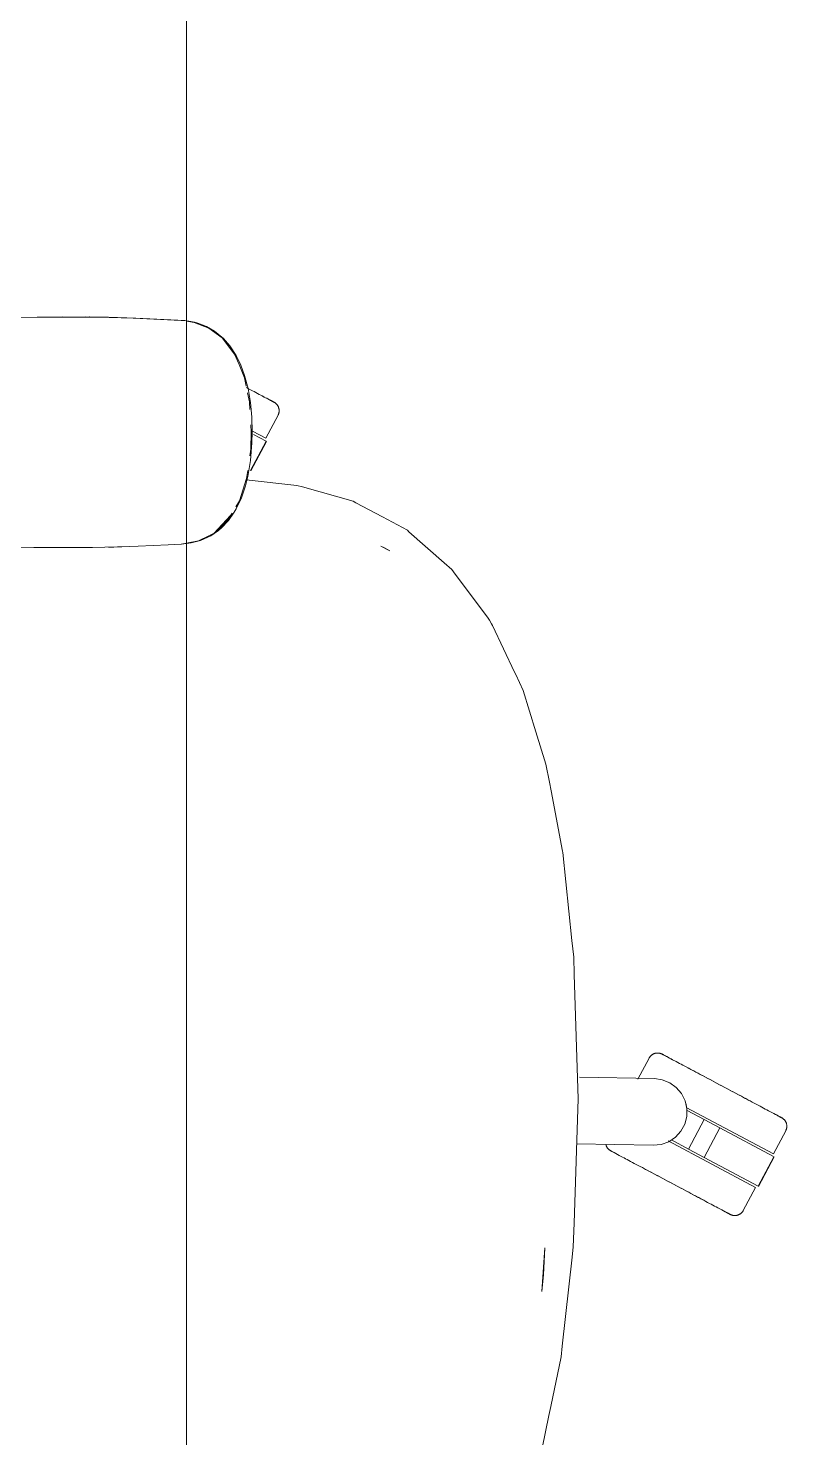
# Model space of a CAD drawing. Header units: millimetres. Extents: x 155927 to 295199, y -4084 to 97293.
# Drawn here: x 163996 to 164315, y 33034 to 33626 of the extents above; entities that cross this region are included whole.
import ezdxf

# ---------------------------------------------------------------- set-up
doc = ezdxf.new("R2010")
doc.units = ezdxf.units.MM
doc.header["$MEASUREMENT"] = 0
doc.layers.add('G-IMPT', color=8, linetype='CONTINUOUS', lineweight=9)
doc.layers.add('I-FURN', color=8, linetype='CONTINUOUS', lineweight=9)

msp = doc.modelspace()

# ---------------------------------------------------------------- linework, layer by layer
at = {"layer": 'G-IMPT'}
for p, q in [((164000.02, 33505.13), (163991.6, 33504.96)), ((164000.02, 33505.13), (164010.81, 33505.21)), ((164000.02, 33505.13), (164020.2, 33505.17)), ((164000.02, 33505.13), (164030.04, 33505.01)), ((164030.04, 33505.01), (164010.81, 33505.21)), ((164020.2, 33505.17), (164030.04, 33505.01)), ((164020.2, 33505.17), (164041.6, 33504.67)), ((164020.2, 33505.17), (164040.39, 33504.71)), ((164020.2, 33505.13), (164022.02, 33505.15)), ((164022.24, 33505.15), (164024.15, 33505.08)), ((164030.04, 33505.01), (164041.6, 33504.67)), ((164041.6, 33504.67), (164040.39, 33504.71)), ((164040.39, 33504.71), (164062.18, 33503.62)), ((164040.39, 33504.71), (164060.57, 33503.73)), ((164041.6, 33504.67), (164062.18, 33503.62)), ((164062.18, 33503.62), (164060.57, 33503.73)), ((164062.18, 33503.62), (164063.82, 33503.37)), ((164066.04, 33502.9), (164062.87, 33503.38)), ((164066.22, 33502.92), (164063.82, 33503.37)), ((164066.04, 33502.9), (164072.23, 33500.49)), ((164066.22, 33502.92), (164067.56, 33502.56)), ((164071.21, 33501.16), (164067.56, 33502.56)), ((164071.21, 33501.16), (164074.64, 33499.2)), ((164072.23, 33500.49), (164077.86, 33496.33)), ((164074.64, 33499.2), (164078.38, 33496.13)), ((164077.86, 33496.33), (164083.08, 33489.54)), ((164081.05, 33493.09), (164078.38, 33496.13)), ((164083.7, 33489.04), (164081.05, 33493.09)), ((164083.08, 33489.54), (164084.92, 33485.14)), ((164083.7, 33489.04), (164085.68, 33484.97)), ((164087.24, 33479.52), (164084.92, 33485.14)), ((164087.27, 33480.63), (164085.68, 33484.97)), ((164087.24, 33479.52), (164087.95, 33476.06)), ((164087.27, 33480.63), (164088.7, 33475.15)), ((164088.52, 33473.31), (164089.28, 33469.56)), ((164089.7, 33469.22), (164088.7, 33475.15)), ((164089.28, 33469.56), (164089.48, 33466.35)), ((164089.7, 33469.22), (164090.26, 33463.07)), ((164089.88, 33459.84), (164090.07, 33456.73)), ((164090.44, 33456.73), (164090.26, 33463.07)), ((164089.84, 33449.57), (164090.07, 33456.73)), ((164090.36, 33452.23), (164090.44, 33456.73)), ((164089.84, 33449.57), (164089.45, 33446.79)), ((164090.36, 33452.23), (164089.78, 33444.91)), ((164088.66, 33438.15), (164089.78, 33444.91)), ((164088.11, 33437.31), (164085.08, 33427.92)), ((164087.69, 33434.22), (164088.66, 33438.15)), ((164087.99, 33436.8), (164109.27, 33434.39)), ((164088.58, 33440.6), (164088.11, 33437.31)), ((164087.69, 33434.22), (164085.95, 33429.13)), ((164111.53, 33433.75), (164109.27, 33434.39)), ((164111.53, 33433.75), (164132.88, 33427.75)), ((164083.74, 33424.5), (164082.93, 33423.12)), ((164085.08, 33427.92), (164083.62, 33425.46)), ((164085.95, 33429.13), (164083.74, 33424.5)), ((164132.88, 33427.75), (164133.99, 33427.15)), ((164133.99, 33427.15), (164145.23, 33421.14)), ((164081.31, 33421.7), (164074.41, 33414.31)), ((164080.12, 33419.61), (164074.41, 33414.31)), ((164079.9, 33420.08), (164076.82, 33416.54)), ((164077.62, 33416.62), (164080.49, 33419.67)), ((164081.31, 33421.7), (164080.03, 33420.23)), ((164082, 33422.77), (164080.12, 33419.61)), ((164080.49, 33419.67), (164082.93, 33423.12)), ((164145.23, 33421.14), (164155.66, 33415.55)), ((164072.17, 33413.21), (164067.92, 33411.1)), ((164073.08, 33413.29), (164068.76, 33411.3)), ((164072.17, 33413.21), (164074.41, 33414.31)), ((164073.08, 33413.29), (164076.3, 33415.49)), ((164074.41, 33414.31), (164076.82, 33416.54)), ((164077.62, 33416.62), (164076.3, 33415.49)), ((164156.33, 33414.97), (164155.66, 33415.55)), ((164171.11, 33401.95), (164156.33, 33414.97)), ((163998.66, 33408.36), (163986.35, 33408.65)), ((163998.66, 33408.36), (164004.13, 33408.29)), ((164018.84, 33408.28), (164004.13, 33408.29)), ((164023.36, 33408.33), (164018.84, 33408.28)), ((164023.36, 33408.33), (164039.03, 33408.71)), ((164030.08, 33408.51), (164032.3, 33408.51)), ((164035.62, 33408.65), (164032.3, 33408.51)), ((164039.03, 33408.71), (164042.57, 33408.83)), ((164055.13, 33409.45), (164042.57, 33408.83)), ((164055.13, 33409.45), (164060.8, 33409.73)), ((164062.87, 33410.16), (164060.57, 33409.73)), ((164060.8, 33409.73), (164062.87, 33409.99)), ((164067.92, 33411.1), (164062.87, 33410.16)), ((164062.87, 33409.99), (164064.8, 33410.23)), ((164064.8, 33410.23), (164068.76, 33411.3)), ((164146.07, 33408.12), (164144.47, 33408.9)), ((164148.36, 33406.94), (164144.47, 33408.9)), ((164148.36, 33406.94), (164146.07, 33408.12)), ((164171.11, 33401.95), (164174.37, 33399.08)), ((164175.1, 33398.11), (164174.37, 33399.08)), ((164189.67, 33378.62), (164175.1, 33398.11)), ((164189.67, 33378.62), (164190.13, 33377.84)), ((164190.13, 33377.84), (164191.07, 33376.27)), ((164191.49, 33375.56), (164191.07, 33376.27)), ((164191.49, 33375.56), (164200.76, 33355.92)), ((164200.76, 33355.92), (164201.19, 33355)), ((164204.38, 33348.24), (164201.19, 33355)), ((164204.38, 33348.24), (164209.7, 33330.96)), ((164209.7, 33330.96), (164213.9, 33317.36)), ((164213.9, 33317.36), (164215.35, 33309.75)), ((164216.06, 33306.09), (164215.35, 33309.75)), ((164216.06, 33306.09), (164220.93, 33280.71)), ((164221.02, 33280.25), (164220.93, 33280.71)), ((164221.02, 33280.25), (164224.84, 33243.26)), ((164224.84, 33243.26), (164225.57, 33236.19)), ((164225.79, 33228.93), (164225.57, 33236.19)), ((164227.41, 33176.77), (164225.79, 33228.93)), ((164225.71, 33124.58), (164227.41, 33176.77)), ((164225.71, 33124.58), (164225.38, 33114.64)), ((164213.5, 33114.11), (164212.25, 33095.83)), ((164213.5, 33114.11), (164212.86, 33102.77)), ((164224.9, 33110.27), (164220.77, 33072.82)), ((164224.9, 33110.27), (164225.38, 33114.64)), ((164212.25, 33095.83), (164212.86, 33102.77)), ((164220.28, 33068.41), (164220.77, 33072.82)), ((164215.93, 33047.46), (164220.28, 33068.41)), ((164215.93, 33047.46), (164215.17, 33043.78)), ((164215.17, 33043.78), (164212.3, 33029.96))]:
    msp.add_line(p, q, dxfattribs=at)
at = {"layer": 'I-FURN'}
for p, q in [((164062.87, 34221.19), (164062.87, 32621.19)), ((164062.87, 32621.19), (164062.87, 34221.19)), ((164088.93, 33475.03), (164088.09, 33475.48)), ((164089.74, 33474.6), (164088.93, 33475.03)), ((164090.53, 33474.18), (164089.74, 33474.6)), ((164091.29, 33473.78), (164090.53, 33474.18)), ((164092.02, 33473.39), (164091.29, 33473.78)), ((164092.73, 33473.01), (164092.02, 33473.39)), ((164093.41, 33472.65), (164092.73, 33473.01)), ((164094.06, 33472.31), (164093.41, 33472.65)), ((164094.67, 33471.98), (164094.06, 33472.31)), ((164095.26, 33471.67), (164094.67, 33471.98)), ((164094.94, 33471.83), (164095.51, 33471.53)), ((164095.81, 33471.37), (164095.26, 33471.67)), ((164095.51, 33471.53), (164096.05, 33471.25)), ((164096.32, 33471.1), (164095.81, 33471.37)), ((164096.05, 33471.25), (164096.55, 33470.98)), ((164096.81, 33470.84), (164096.32, 33471.1)), ((164096.55, 33470.98), (164097.02, 33470.73)), ((164097.25, 33470.61), (164096.81, 33470.84)), ((164097.02, 33470.73), (164097.45, 33470.5)), ((164097.66, 33470.39), (164097.25, 33470.61)), ((164097.45, 33470.5), (164097.84, 33470.29)), ((164098.04, 33470.19), (164097.66, 33470.39)), ((164097.84, 33470.29), (164098.19, 33470.1)), ((164098.37, 33470.01), (164098.04, 33470.19)), ((164098.19, 33470.1), (164098.51, 33469.94)), ((164098.67, 33469.85), (164098.37, 33470.01)), ((164098.51, 33469.94), (164098.79, 33469.79)), ((164098.93, 33469.72), (164098.67, 33469.85)), ((164098.79, 33469.79), (164099.03, 33469.66)), ((164099.15, 33469.6), (164098.93, 33469.72)), ((164099.03, 33469.66), (164099.23, 33469.55)), ((164099.33, 33469.5), (164099.15, 33469.6)), ((164099.23, 33469.55), (164099.4, 33469.47)), ((164099.47, 33469.43), (164099.33, 33469.5)), ((164099.4, 33469.47), (164099.52, 33469.4)), ((164099.57, 33469.38), (164099.47, 33469.43)), ((164099.52, 33469.4), (164099.6, 33469.36)), ((164099.63, 33469.34), (164099.57, 33469.38)), ((164099.6, 33469.36), (164099.64, 33469.34)), ((164099.65, 33469.33), (164099.63, 33469.34)), ((164099.64, 33469.34), (164099.65, 33469.33)), ((164099.65, 33469.33), (164099.79, 33469.25)), ((164099.79, 33469.25), (164099.93, 33469.17)), ((164099.93, 33469.17), (164100.06, 33469.08)), ((164100.06, 33469.08), (164100.19, 33468.99)), ((164100.19, 33468.99), (164100.32, 33468.89)), ((164100.32, 33468.89), (164100.44, 33468.78)), ((164100.44, 33468.78), (164100.56, 33468.67)), ((164100.56, 33468.67), (164100.67, 33468.56)), ((164100.67, 33468.56), (164100.78, 33468.44)), ((164100.78, 33468.44), (164100.88, 33468.31)), ((164100.88, 33468.31), (164100.98, 33468.19)), ((164100.98, 33468.19), (164101.08, 33468.06)), ((164101.08, 33468.06), (164101.16, 33467.92)), ((164101.16, 33467.92), (164101.25, 33467.78)), ((164101.25, 33467.78), (164101.33, 33467.64)), ((164101.33, 33467.64), (164101.4, 33467.5)), ((164101.4, 33467.5), (164101.46, 33467.35)), ((164101.46, 33467.35), (164101.52, 33467.2)), ((164101.52, 33467.2), (164101.58, 33467.05)), ((164101.58, 33467.05), (164101.63, 33466.9)), ((164101.63, 33466.9), (164101.67, 33466.74)), ((164101.67, 33466.74), (164101.7, 33466.58)), ((164101.7, 33466.58), (164101.73, 33466.42)), ((164101.73, 33466.42), (164101.75, 33466.26)), ((164101.76, 33465.3), (164101.73, 33465.14)), ((164101.75, 33466.26), (164101.77, 33466.1)), ((164101.77, 33465.46), (164101.76, 33465.3)), ((164101.77, 33466.1), (164101.78, 33465.94)), ((164101.78, 33465.62), (164101.77, 33465.46)), ((164101.78, 33465.94), (164101.78, 33465.78)), ((164101.78, 33465.78), (164101.78, 33465.62)), ((164096.16, 33454.2), (164101.31, 33463.88)), ((164101.33, 33463.92), (164101.31, 33463.88)), ((164101.4, 33464.06), (164101.33, 33463.92)), ((164101.47, 33464.21), (164101.4, 33464.06)), ((164101.53, 33464.36), (164101.47, 33464.21)), ((164101.58, 33464.51), (164101.53, 33464.36)), ((164101.63, 33464.67), (164101.58, 33464.51)), ((164101.67, 33464.82), (164101.63, 33464.67)), ((164101.71, 33464.98), (164101.67, 33464.82)), ((164101.73, 33465.14), (164101.71, 33464.98)), ((164090.53, 33457.19), (164096.16, 33454.2)), ((164091.06, 33455.78), (164096.35, 33452.97)), ((164096.35, 33452.97), (164089.78, 33440.6)), ((164089.95, 33440.51), (164096.52, 33452.87)), ((164089.78, 33440.6), (164089.68, 33440.65)), ((164257.28, 33193.85), (164252.58, 33185.01)), ((164257.28, 33193.85), (164257.36, 33193.99)), ((164257.36, 33193.99), (164257.44, 33194.13)), ((164257.44, 33194.13), (164257.53, 33194.26)), ((164257.53, 33194.26), (164257.63, 33194.39)), ((164257.63, 33194.39), (164257.73, 33194.52)), ((164257.73, 33194.52), (164257.83, 33194.64)), ((164257.83, 33194.64), (164257.94, 33194.76)), ((164257.94, 33194.76), (164258.06, 33194.88)), ((164258.06, 33194.88), (164258.18, 33194.98)), ((164258.18, 33194.98), (164258.3, 33195.09)), ((164258.3, 33195.09), (164258.43, 33195.19)), ((164258.43, 33195.19), (164258.56, 33195.28)), ((164258.56, 33195.28), (164258.69, 33195.37)), ((164258.69, 33195.37), (164258.83, 33195.45)), ((164258.83, 33195.45), (164258.97, 33195.53)), ((164258.97, 33195.53), (164259.11, 33195.6)), ((164259.11, 33195.6), (164259.26, 33195.67)), ((164259.26, 33195.67), (164259.41, 33195.73)), ((164259.41, 33195.73), (164259.56, 33195.78)), ((164259.56, 33195.78), (164259.72, 33195.83)), ((164259.72, 33195.83), (164259.87, 33195.87)), ((164259.87, 33195.87), (164260.03, 33195.91)), ((164260.03, 33195.91), (164260.19, 33195.94)), ((164260.19, 33195.94), (164260.35, 33195.96)), ((164260.35, 33195.96), (164260.51, 33195.98)), ((164260.51, 33195.98), (164260.67, 33195.99)), ((164260.67, 33195.99), (164260.83, 33195.99)), ((164260.83, 33195.99), (164260.99, 33195.99)), ((164260.99, 33195.99), (164261.15, 33195.98)), ((164261.15, 33195.98), (164261.31, 33195.96)), ((164261.31, 33195.96), (164261.47, 33195.94)), ((164261.47, 33195.94), (164261.63, 33195.91)), ((164261.63, 33195.91), (164261.79, 33195.88)), ((164261.79, 33195.88), (164261.94, 33195.84)), ((164261.94, 33195.84), (164262.1, 33195.79)), ((164262.1, 33195.79), (164262.25, 33195.73)), ((164262.25, 33195.73), (164262.4, 33195.68)), ((164262.4, 33195.68), (164262.55, 33195.61)), ((164262.55, 33195.61), (164262.69, 33195.54)), ((164262.69, 33195.54), (164262.73, 33195.52)), ((164262.73, 33195.52), (164262.75, 33195.51)), ((164262.74, 33195.52), (164262.73, 33195.52)), ((164262.78, 33195.49), (164262.74, 33195.52)), ((164262.75, 33195.51), (164262.81, 33195.48)), ((164262.86, 33195.45), (164262.78, 33195.49)), ((164262.81, 33195.48), (164262.91, 33195.42)), ((164262.98, 33195.38), (164262.86, 33195.45)), ((164262.91, 33195.42), (164263.05, 33195.35)), ((164263.14, 33195.3), (164262.98, 33195.38)), ((164263.05, 33195.35), (164263.23, 33195.25)), ((164263.35, 33195.19), (164263.14, 33195.3)), ((164263.23, 33195.25), (164263.45, 33195.14)), ((164263.59, 33195.06), (164263.35, 33195.19)), ((164263.45, 33195.14), (164263.71, 33195)), ((164263.87, 33194.91), (164263.59, 33195.06)), ((164263.71, 33195), (164264.01, 33194.84)), ((164264.18, 33194.75), (164263.87, 33194.91)), ((164264.01, 33194.84), (164264.34, 33194.66)), ((164264.54, 33194.56), (164264.18, 33194.75)), ((164264.34, 33194.66), (164264.72, 33194.46)), ((164264.93, 33194.35), (164264.54, 33194.56)), ((164264.72, 33194.46), (164265.13, 33194.25)), ((164265.36, 33194.12), (164264.93, 33194.35)), ((164265.13, 33194.25), (164265.57, 33194.01)), ((164265.83, 33193.87), (164265.36, 33194.12)), ((164265.57, 33194.01), (164266.05, 33193.75)), ((164266.33, 33193.61), (164265.83, 33193.87)), ((164266.05, 33193.75), (164266.57, 33193.48)), ((164266.86, 33193.32), (164266.33, 33193.61)), ((164266.57, 33193.48), (164267.12, 33193.18)), ((164267.43, 33193.02), (164266.86, 33193.32)), ((164267.12, 33193.18), (164267.71, 33192.87)), ((164268.03, 33192.7), (164267.43, 33193.02)), ((164268.67, 33192.36), (164268.03, 33192.7)), ((164269.33, 33192.01), (164268.67, 33192.36)), ((164270.03, 33191.64), (164269.33, 33192.01)), ((164270.75, 33191.26), (164270.03, 33191.64)), ((164271.5, 33190.86), (164270.75, 33191.26)), ((164272.27, 33190.44), (164271.5, 33190.86)), ((164273.08, 33190.02), (164272.27, 33190.44)), ((164273.9, 33189.58), (164273.08, 33190.02)), ((164273.45, 33189.82), (164274.29, 33189.37)), ((164274.75, 33189.13), (164273.9, 33189.58)), ((164274.29, 33189.37), (164275.14, 33188.92)), ((164275.61, 33188.67), (164274.75, 33189.13)), ((164275.14, 33188.92), (164276.02, 33188.45)), ((164276.5, 33188.2), (164275.61, 33188.67)), ((164276.02, 33188.45), (164276.92, 33187.98)), ((164277.41, 33187.71), (164276.5, 33188.2)), ((164276.92, 33187.98), (164277.83, 33187.49)), ((164278.33, 33187.22), (164277.41, 33187.71)), ((164277.83, 33187.49), (164278.76, 33187)), ((164279.27, 33186.73), (164278.33, 33187.22)), ((164278.76, 33187), (164279.7, 33186.49)), ((164227.98, 33185.78), (164259.47, 33185.23)), ((164259.47, 33185.23), (164262.81, 33184.76)), ((164262.81, 33184.76), (164265.94, 33183.51)), ((164265.94, 33183.51), (164268.68, 33181.55)), ((164268.68, 33181.55), (164270.88, 33178.98)), ((164280.22, 33186.22), (164279.27, 33186.73)), ((164279.7, 33186.49), (164280.66, 33185.98)), ((164281.18, 33185.71), (164280.22, 33186.22)), ((164280.66, 33185.98), (164281.63, 33185.47)), ((164282.16, 33185.19), (164281.18, 33185.71)), ((164281.63, 33185.47), (164282.61, 33184.95)), ((164283.14, 33184.67), (164282.16, 33185.19)), ((164282.61, 33184.95), (164283.6, 33184.42)), ((164284.13, 33184.14), (164283.14, 33184.67)), ((164283.6, 33184.42), (164284.59, 33183.9)), ((164285.13, 33183.61), (164284.13, 33184.14)), ((164284.59, 33183.9), (164285.59, 33183.36)), ((164286.13, 33183.08), (164285.13, 33183.61)), ((164285.59, 33183.36), (164286.59, 33182.83)), ((164287.13, 33182.54), (164286.13, 33183.08)), ((164286.59, 33182.83), (164287.6, 33182.3)), ((164288.14, 33182.01), (164287.13, 33182.54)), ((164287.6, 33182.3), (164288.6, 33181.76)), ((164289.14, 33181.47), (164288.14, 33182.01)), ((164288.6, 33181.76), (164289.61, 33181.23)), ((164290.15, 33180.94), (164289.14, 33181.47)), ((164289.61, 33181.23), (164290.61, 33180.7)), ((164270.88, 33178.98), (164272.39, 33175.97)), ((164272.39, 33175.97), (164273.14, 33172.68)), ((164291.15, 33180.41), (164290.15, 33180.94)), ((164290.61, 33180.7), (164291.61, 33180.17)), ((164292.14, 33179.88), (164291.15, 33180.41)), ((164291.61, 33180.17), (164292.6, 33179.64)), ((164293.13, 33179.36), (164292.14, 33179.88)), ((164292.6, 33179.64), (164293.58, 33179.12)), ((164294.11, 33178.84), (164293.13, 33179.36)), ((164293.58, 33179.12), (164294.55, 33178.6)), ((164295.08, 33178.32), (164294.11, 33178.84)), ((164294.55, 33178.6), (164295.52, 33178.09)), ((164296.03, 33177.81), (164295.08, 33178.32)), ((164295.52, 33178.09), (164296.47, 33177.58)), ((164296.98, 33177.31), (164296.03, 33177.81)), ((164296.47, 33177.58), (164297.41, 33177.08)), ((164297.91, 33176.82), (164296.98, 33177.31)), ((164297.41, 33177.08), (164298.33, 33176.59)), ((164298.82, 33176.33), (164297.91, 33176.82)), ((164298.33, 33176.59), (164299.23, 33176.11)), ((164299.72, 33175.85), (164298.82, 33176.33)), ((164300.59, 33175.39), (164299.72, 33175.85)), ((164301.45, 33174.93), (164300.59, 33175.39)), ((164273.08, 33169.31), (164272.22, 33166.05)), ((164272.8, 33173.17), (164309.52, 33153.65)), ((164273.14, 33172.68), (164273.08, 33169.31)), ((164273.21, 33171.82), (164280.36, 33168.03)), ((164302.29, 33174.49), (164301.45, 33174.93)), ((164303.1, 33174.06), (164302.29, 33174.49)), ((164303.88, 33173.64), (164303.1, 33174.06)), ((164304.65, 33173.23), (164303.88, 33173.64)), ((164305.38, 33172.84), (164304.65, 33173.23)), ((164306.09, 33172.46), (164305.38, 33172.84)), ((164306.77, 33172.1), (164306.09, 33172.46)), ((164307.41, 33171.76), (164306.77, 33172.1)), ((164308.03, 33171.43), (164307.41, 33171.76)), ((164308.62, 33171.12), (164308.03, 33171.43)), ((164308.3, 33171.29), (164308.87, 33170.98)), ((164309.17, 33170.83), (164308.62, 33171.12)), ((164308.87, 33170.98), (164309.41, 33170.7)), ((164309.68, 33170.55), (164309.17, 33170.83)), ((164309.41, 33170.7), (164309.91, 33170.43)), ((164310.17, 33170.3), (164309.68, 33170.55)), ((164309.91, 33170.43), (164310.37, 33170.19)), ((164310.61, 33170.06), (164310.17, 33170.3)), ((164310.37, 33170.19), (164310.8, 33169.96)), ((164311.02, 33169.84), (164310.61, 33170.06)), ((164310.8, 33169.96), (164311.2, 33169.75)), ((164311.39, 33169.64), (164311.02, 33169.84)), ((164311.2, 33169.75), (164311.55, 33169.56)), ((164311.73, 33169.47), (164311.39, 33169.64)), ((164311.55, 33169.56), (164311.87, 33169.39)), ((164312.03, 33169.31), (164311.73, 33169.47)), ((164311.87, 33169.39), (164312.15, 33169.24)), ((164312.29, 33169.17), (164312.03, 33169.31)), ((164312.15, 33169.24), (164312.39, 33169.11)), ((164312.5, 33169.05), (164312.29, 33169.17)), ((164272.22, 33166.05), (164270.6, 33163.09)), ((164280.36, 33168.03), (164273.78, 33155.66)), ((164280.36, 33168.03), (164287, 33164.49)), ((164287, 33164.49), (164280.42, 33152.13)), ((164287, 33164.49), (164309.61, 33152.47)), ((164309.52, 33153.65), (164314.67, 33163.34)), ((164312.39, 33169.11), (164312.59, 33169.01)), ((164312.68, 33168.96), (164312.5, 33169.05)), ((164312.59, 33169.01), (164312.75, 33168.92)), ((164312.82, 33168.88), (164312.68, 33168.96)), ((164312.75, 33168.92), (164312.88, 33168.86)), ((164312.93, 33168.83), (164312.82, 33168.88)), ((164312.88, 33168.86), (164312.96, 33168.81)), ((164312.99, 33168.8), (164312.93, 33168.83)), ((164312.96, 33168.81), (164313, 33168.79)), ((164313.01, 33168.79), (164312.99, 33168.8)), ((164313, 33168.79), (164313.01, 33168.79)), ((164313.01, 33168.79), (164313.15, 33168.71)), ((164313.15, 33168.71), (164313.28, 33168.62)), ((164313.28, 33168.62), (164313.42, 33168.53)), ((164313.42, 33168.53), (164313.55, 33168.44)), ((164313.55, 33168.44), (164313.67, 33168.34)), ((164313.67, 33168.34), (164313.8, 33168.24)), ((164313.8, 33168.24), (164313.92, 33168.13)), ((164313.92, 33168.13), (164314.03, 33168.01)), ((164314.03, 33168.01), (164314.14, 33167.89)), ((164314.14, 33167.89), (164314.24, 33167.77)), ((164314.24, 33167.77), (164314.34, 33167.64)), ((164314.34, 33167.64), (164314.44, 33167.51)), ((164314.44, 33167.51), (164314.52, 33167.38)), ((164314.52, 33167.38), (164314.61, 33167.24)), ((164314.61, 33167.24), (164314.68, 33167.1)), ((164314.69, 33163.37), (164314.67, 33163.34)), ((164314.68, 33167.1), (164314.76, 33166.95)), ((164314.76, 33163.52), (164314.69, 33163.37)), ((164314.76, 33166.95), (164314.82, 33166.81)), ((164314.83, 33163.67), (164314.76, 33163.52)), ((164314.82, 33166.81), (164314.88, 33166.66)), ((164314.89, 33163.82), (164314.83, 33163.67)), ((164314.88, 33166.66), (164314.94, 33166.5)), ((164314.94, 33163.97), (164314.89, 33163.82)), ((164314.94, 33166.5), (164314.98, 33166.35)), ((164314.99, 33164.12), (164314.94, 33163.97)), ((164314.98, 33166.35), (164315.03, 33166.19)), ((164315.03, 33164.28), (164314.99, 33164.12)), ((164315.03, 33166.19), (164315.06, 33166.04)), ((164315.07, 33164.44), (164315.03, 33164.28)), ((164315.06, 33166.04), (164315.09, 33165.88)), ((164315.09, 33164.59), (164315.07, 33164.44)), ((164315.09, 33165.88), (164315.11, 33165.72)), ((164315.12, 33164.75), (164315.09, 33164.59)), ((164315.11, 33165.72), (164315.13, 33165.56)), ((164315.13, 33164.91), (164315.12, 33164.75)), ((164315.13, 33165.56), (164315.14, 33165.4)), ((164315.14, 33165.08), (164315.13, 33164.91)), ((164315.14, 33165.4), (164315.14, 33165.24)), ((164315.14, 33165.24), (164315.14, 33165.08)), ((164258.98, 33157.25), (164226.79, 33157.81)), ((164239.11, 33157.49), (164239.08, 33157.65)), ((164239.16, 33157.34), (164239.11, 33157.49)), ((164239.2, 33157.19), (164239.16, 33157.34)), ((164262.34, 33157.59), (164258.98, 33157.25)), ((164265.51, 33158.74), (164262.34, 33157.59)), ((164265.26, 33159.06), (164302.01, 33139.52)), ((164268.32, 33160.6), (164265.51, 33158.74)), ((164273.78, 33155.66), (164266.64, 33159.46)), ((164270.6, 33163.09), (164268.32, 33160.6)), ((164239.26, 33157.03), (164239.2, 33157.19)), ((164239.32, 33156.88), (164239.26, 33157.03)), ((164239.38, 33156.74), (164239.32, 33156.88)), ((164239.46, 33156.59), (164239.38, 33156.74)), ((164239.53, 33156.45), (164239.46, 33156.59)), ((164239.62, 33156.31), (164239.53, 33156.45)), ((164239.71, 33156.18), (164239.62, 33156.31)), ((164239.8, 33156.05), (164239.71, 33156.18)), ((164239.9, 33155.92), (164239.8, 33156.05)), ((164240, 33155.8), (164239.9, 33155.92)), ((164240.11, 33155.68), (164240, 33155.8)), ((164240.23, 33155.56), (164240.11, 33155.68)), ((164240.34, 33155.45), (164240.23, 33155.56)), ((164240.47, 33155.35), (164240.34, 33155.45)), ((164240.59, 33155.25), (164240.47, 33155.35)), ((164240.72, 33155.15), (164240.59, 33155.25)), ((164240.86, 33155.07), (164240.72, 33155.15)), ((164240.99, 33154.98), (164240.86, 33155.07)), ((164241.14, 33154.9), (164240.99, 33154.98)), ((164241.18, 33154.88), (164241.14, 33154.9)), ((164241.14, 33154.9), (164241.14, 33154.9)), ((164241.14, 33154.9), (164241.16, 33154.89)), ((164241.16, 33154.89), (164241.22, 33154.86)), ((164241.27, 33154.83), (164241.18, 33154.88)), ((164241.22, 33154.86), (164241.32, 33154.81)), ((164241.39, 33154.77), (164241.27, 33154.83)), ((164241.32, 33154.81), (164241.46, 33154.73)), ((164241.55, 33154.68), (164241.39, 33154.77)), ((164241.46, 33154.73), (164241.64, 33154.64)), ((164241.75, 33154.58), (164241.55, 33154.68)), ((164241.64, 33154.64), (164241.86, 33154.52)), ((164241.99, 33154.45), (164241.75, 33154.58)), ((164241.86, 33154.52), (164242.11, 33154.38)), ((164242.27, 33154.3), (164241.99, 33154.45)), ((164242.11, 33154.38), (164242.41, 33154.22)), ((164242.59, 33154.13), (164242.27, 33154.3)), ((164242.41, 33154.22), (164242.75, 33154.05)), ((164242.94, 33153.94), (164242.59, 33154.13)), ((164242.75, 33154.05), (164243.12, 33153.85)), ((164243.34, 33153.73), (164242.94, 33153.94)), ((164243.12, 33153.85), (164243.53, 33153.63)), ((164243.77, 33153.5), (164243.34, 33153.73)), ((164243.53, 33153.63), (164243.98, 33153.39)), ((164244.23, 33153.26), (164243.77, 33153.5)), ((164243.98, 33153.39), (164244.46, 33153.14)), ((164244.73, 33152.99), (164244.23, 33153.26)), ((164244.46, 33153.14), (164244.98, 33152.86)), ((164245.27, 33152.71), (164244.73, 33152.99)), ((164244.98, 33152.86), (164245.53, 33152.57)), ((164245.84, 33152.4), (164245.27, 33152.71)), ((164245.53, 33152.57), (164246.11, 33152.26)), ((164246.11, 33152.26), (164246.73, 33151.93)), ((164246.73, 33151.93), (164247.37, 33151.59)), ((164247.37, 33151.59), (164248.05, 33151.22)), ((164280.42, 33152.13), (164273.78, 33155.66)), ((164303.13, 33140.06), (164280.42, 33152.13)), ((164309.71, 33152.42), (164303.13, 33140.06)), ((164303.3, 33139.97), (164309.88, 33152.33)), ((164309.7, 33152.42), (164309.71, 33152.42)), ((164248.05, 33151.22), (164248.76, 33150.85)), ((164248.76, 33150.85), (164249.49, 33150.46)), ((164249.49, 33150.46), (164250.26, 33150.05)), ((164250.26, 33150.05), (164251.04, 33149.63)), ((164251.04, 33149.63), (164251.86, 33149.2)), ((164251.86, 33149.2), (164252.69, 33148.76)), ((164252.69, 33148.76), (164253.55, 33148.3)), ((164253.55, 33148.3), (164254.42, 33147.84)), ((164254.42, 33147.84), (164255.32, 33147.36)), ((164255.81, 33147.1), (164254.91, 33147.58)), ((164255.32, 33147.36), (164256.23, 33146.87)), ((164256.73, 33146.61), (164255.81, 33147.1)), ((164256.23, 33146.87), (164257.16, 33146.38)), ((164257.67, 33146.11), (164256.73, 33146.61)), ((164257.16, 33146.38), (164258.11, 33145.88)), ((164258.62, 33145.6), (164257.67, 33146.11)), ((164258.11, 33145.88), (164259.07, 33145.37)), ((164259.59, 33145.09), (164258.62, 33145.6)), ((164259.07, 33145.37), (164260.03, 33144.85)), ((164260.56, 33144.57), (164259.59, 33145.09)), ((164260.03, 33144.85), (164261.01, 33144.33)), ((164261.54, 33144.05), (164260.56, 33144.57)), ((164261.01, 33144.33), (164262, 33143.81)), ((164262.54, 33143.52), (164261.54, 33144.05)), ((164262, 33143.81), (164262.99, 33143.28)), ((164263.53, 33142.99), (164262.54, 33143.52)), ((164262.99, 33143.28), (164263.99, 33142.75)), ((164264.53, 33142.46), (164263.53, 33142.99)), ((164263.99, 33142.75), (164265, 33142.22)), ((164265.54, 33141.93), (164264.53, 33142.46)), ((164265, 33142.22), (164266, 33141.68)), ((164266.54, 33141.39), (164265.54, 33141.93)), ((164266, 33141.68), (164267.01, 33141.15)), ((164267.55, 33140.86), (164266.54, 33141.39)), ((164267.01, 33141.15), (164268.01, 33140.61)), ((164268.55, 33140.33), (164267.55, 33140.86)), ((164268.01, 33140.61), (164269.01, 33140.08)), ((164269.55, 33139.79), (164268.55, 33140.33)), ((164269.01, 33140.08), (164270.01, 33139.55)), ((164270.55, 33139.27), (164269.55, 33139.79)), ((164270.01, 33139.55), (164271, 33139.02)), ((164271.53, 33138.74), (164270.55, 33139.27)), ((164271, 33139.02), (164271.98, 33138.5)), ((164272.51, 33138.22), (164271.53, 33138.74)), ((164271.98, 33138.5), (164272.96, 33137.98)), ((164273.48, 33137.7), (164272.51, 33138.22)), ((164272.96, 33137.98), (164273.92, 33137.47)), ((164274.44, 33137.2), (164273.48, 33137.7)), ((164273.92, 33137.47), (164274.87, 33136.96)), ((164275.38, 33136.69), (164274.44, 33137.2)), ((164274.87, 33136.96), (164275.81, 33136.47)), ((164276.31, 33136.2), (164275.38, 33136.69)), ((164275.81, 33136.47), (164276.73, 33135.97)), ((164277.22, 33135.71), (164276.31, 33136.2)), ((164276.73, 33135.97), (164277.64, 33135.49)), ((164278.12, 33135.24), (164277.22, 33135.71)), ((164277.64, 33135.49), (164278.53, 33135.02)), ((164279, 33134.77), (164278.12, 33135.24)), ((164278.53, 33135.02), (164279.39, 33134.56)), ((164279.85, 33134.32), (164279, 33134.77)), ((164279.39, 33134.56), (164280.24, 33134.11)), ((164280.69, 33133.87), (164279.85, 33134.32)), ((164280.24, 33134.11), (164281.07, 33133.67)), ((164281.07, 33133.67), (164281.87, 33133.25)), ((164296.86, 33129.84), (164302.01, 33139.52)), ((164281.87, 33133.25), (164282.64, 33132.83)), ((164282.64, 33132.83), (164283.39, 33132.43)), ((164283.39, 33132.43), (164284.11, 33132.05)), ((164284.11, 33132.05), (164284.81, 33131.68)), ((164284.81, 33131.68), (164285.47, 33131.33)), ((164285.47, 33131.33), (164286.11, 33130.99)), ((164286.11, 33130.99), (164286.71, 33130.67)), ((164287.02, 33130.51), (164286.44, 33130.82)), ((164286.71, 33130.67), (164287.28, 33130.37)), ((164287.57, 33130.21), (164287.02, 33130.51)), ((164287.28, 33130.37), (164287.81, 33130.08)), ((164288.09, 33129.94), (164287.57, 33130.21)), ((164287.81, 33130.08), (164288.31, 33129.82)), ((164288.57, 33129.68), (164288.09, 33129.94)), ((164288.31, 33129.82), (164288.78, 33129.57)), ((164289.02, 33129.44), (164288.57, 33129.68)), ((164288.78, 33129.57), (164289.21, 33129.34)), ((164289.43, 33129.23), (164289.02, 33129.44)), ((164289.21, 33129.34), (164289.6, 33129.13)), ((164289.8, 33129.03), (164289.43, 33129.23)), ((164289.6, 33129.13), (164289.96, 33128.94)), ((164290.13, 33128.85), (164289.8, 33129.03)), ((164289.96, 33128.94), (164290.28, 33128.77)), ((164290.43, 33128.69), (164290.13, 33128.85)), ((164290.28, 33128.77), (164290.55, 33128.63)), ((164290.69, 33128.55), (164290.43, 33128.69)), ((164290.55, 33128.63), (164290.8, 33128.5)), ((164290.91, 33128.44), (164290.69, 33128.55)), ((164290.8, 33128.5), (164291, 33128.39)), ((164291.09, 33128.34), (164290.91, 33128.44)), ((164291, 33128.39), (164291.16, 33128.3)), ((164291.23, 33128.27), (164291.09, 33128.34)), ((164291.16, 33128.3), (164291.28, 33128.24)), ((164291.33, 33128.21), (164291.23, 33128.27)), ((164291.28, 33128.24), (164291.36, 33128.2)), ((164291.39, 33128.18), (164291.33, 33128.21)), ((164291.36, 33128.2), (164291.4, 33128.17)), ((164291.41, 33128.17), (164291.39, 33128.18)), ((164291.4, 33128.17), (164291.41, 33128.17)), ((164291.45, 33128.15), (164291.41, 33128.17)), ((164291.59, 33128.08), (164291.45, 33128.15)), ((164291.74, 33128.01), (164291.59, 33128.08)), ((164291.89, 33127.95), (164291.74, 33128.01)), ((164292.04, 33127.9), (164291.89, 33127.95)), ((164292.2, 33127.85), (164292.04, 33127.9)), ((164292.35, 33127.81), (164292.2, 33127.85)), ((164292.51, 33127.78), (164292.35, 33127.81)), ((164292.67, 33127.75), (164292.51, 33127.78)), ((164292.83, 33127.73), (164292.67, 33127.75)), ((164292.99, 33127.71), (164292.83, 33127.73)), ((164293.15, 33127.7), (164292.99, 33127.71)), ((164293.31, 33127.7), (164293.15, 33127.7)), ((164293.47, 33127.7), (164293.31, 33127.7)), ((164293.63, 33127.71), (164293.47, 33127.7)), ((164293.79, 33127.73), (164293.63, 33127.71)), ((164293.95, 33127.75), (164293.79, 33127.73)), ((164294.11, 33127.78), (164293.95, 33127.75)), ((164294.27, 33127.82), (164294.11, 33127.78)), ((164294.42, 33127.86), (164294.27, 33127.82)), ((164294.58, 33127.91), (164294.42, 33127.86)), ((164294.73, 33127.96), (164294.58, 33127.91)), ((164294.88, 33128.02), (164294.73, 33127.96)), ((164295.03, 33128.09), (164294.88, 33128.02)), ((164295.17, 33128.16), (164295.03, 33128.09)), ((164295.31, 33128.24), (164295.17, 33128.16)), ((164295.45, 33128.32), (164295.31, 33128.24)), ((164295.58, 33128.41), (164295.45, 33128.32)), ((164295.72, 33128.5), (164295.58, 33128.41)), ((164295.84, 33128.6), (164295.72, 33128.5)), ((164295.97, 33128.71), (164295.84, 33128.6)), ((164296.08, 33128.81), (164295.97, 33128.71)), ((164296.2, 33128.93), (164296.08, 33128.81)), ((164296.31, 33129.05), (164296.2, 33128.93)), ((164296.41, 33129.17), (164296.31, 33129.05)), ((164296.51, 33129.29), (164296.41, 33129.17)), ((164296.61, 33129.43), (164296.51, 33129.29)), ((164296.7, 33129.56), (164296.61, 33129.43)), ((164296.78, 33129.7), (164296.7, 33129.56)), ((164296.86, 33129.84), (164296.78, 33129.7))]:
    msp.add_line(p, q, dxfattribs=at)
msp.add_arc((164259.41, 33171.23), 13.81, 12.34734, 17.33603, dxfattribs=at)
msp.add_open_spline([(164272.74, 33174.88), (164272.85, 33174.46), (164272.92, 33174.02), (164272.98, 33173.59)], degree=3, dxfattribs=at)

doc.saveas('drawing.dxf')
